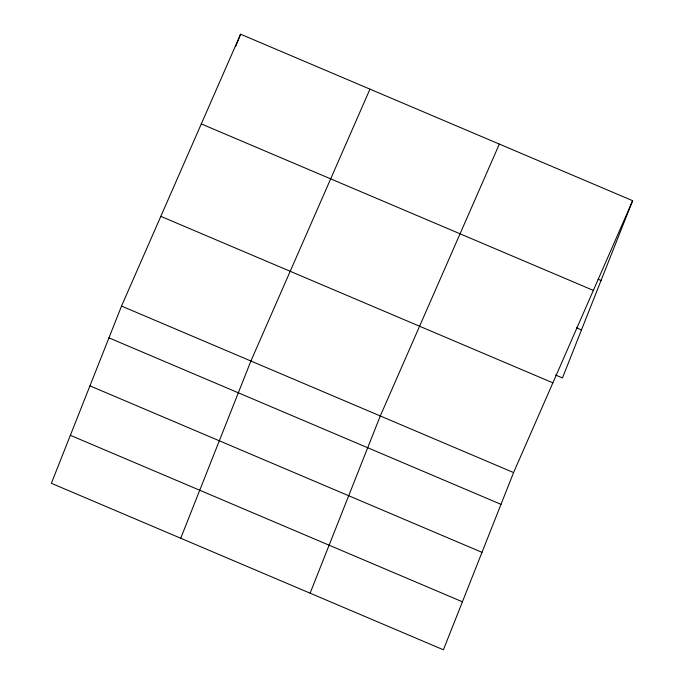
<?xml version="1.0" encoding="UTF-8"?>
<svg xmlns="http://www.w3.org/2000/svg" width="684" height="684" viewBox="0 0 684 684"><rect width="100%" height="100%" fill="white"/><g stroke="black" fill="none" stroke-linecap="round" stroke-linejoin="round"><path stroke-width="1.03" d="M121.53 306.073L51.36 483.306L443.412 649.8L513.581 472.567L632.64 200.694L240.588 34.2L121.53 306.073L513.581 472.567M235.869 46.119L240.588 34.2M180.73 538.248L250.908 361.015L369.967 89.142M310.108 593.19L380.287 415.957L499.346 144.085M632.64 200.694L562.47 377.927L555.613 375.02M598.115 279.226L601.056 280.474M201.301 123.915L593.353 290.409M576.578 327.85L581.477 329.927M160.817 216.349L552.869 382.843M108.944 337.853L500.996 504.347M89.937 385.853L481.998 552.347M70.358 435.306L462.41 601.8"/></g></svg>
